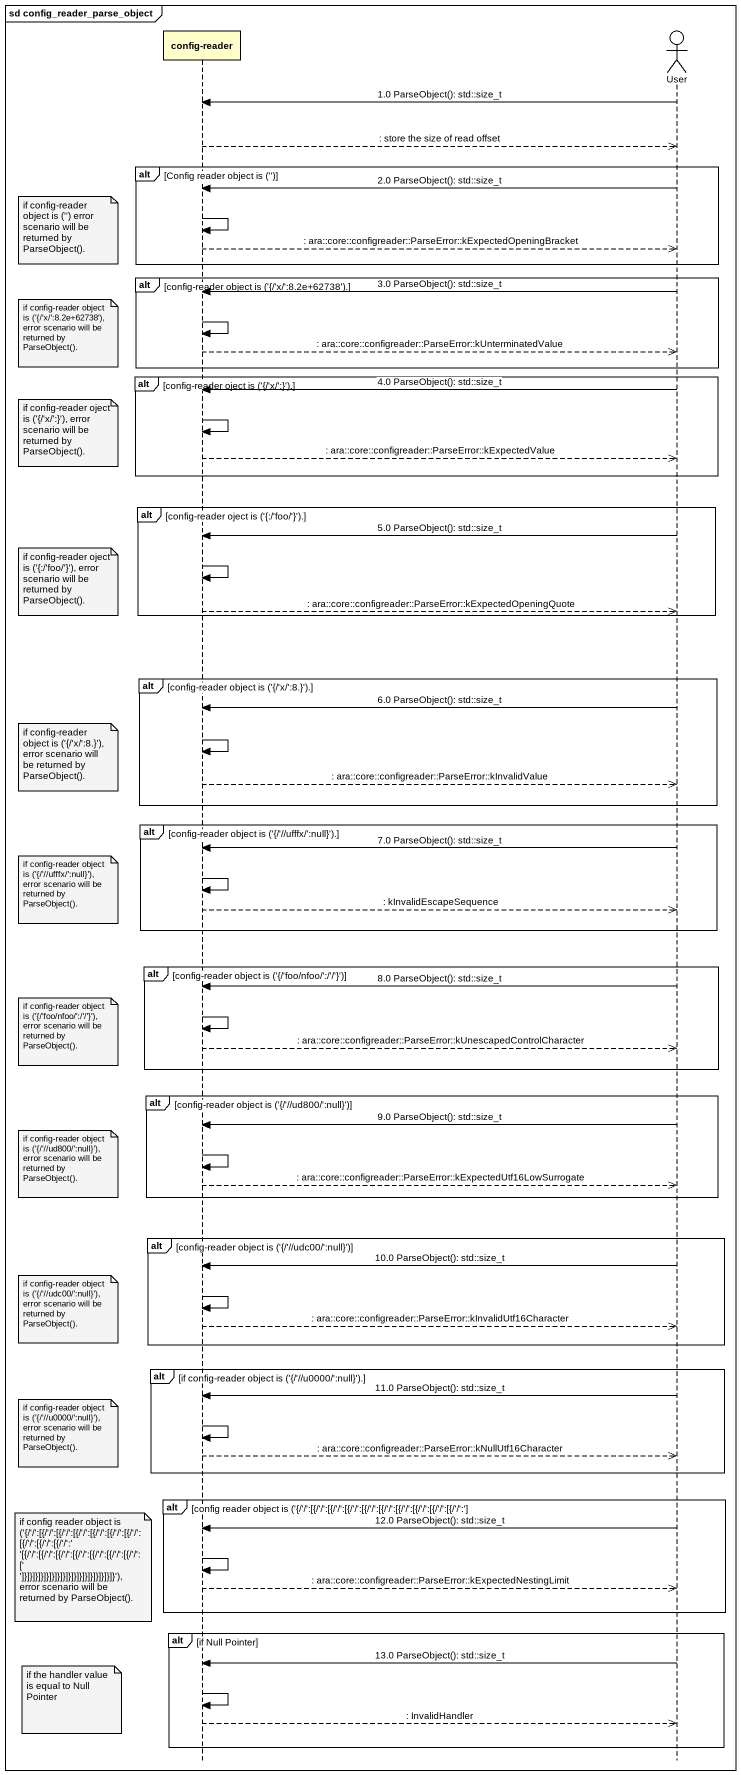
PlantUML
@startuml
mainframe sd config_reader_parse_object
hide footbox
participant "config-reader" as config_reader
actor User

User -> config_reader : 1.0 ParseObject(): std::size_t
config_reader -->> User : : store the size of read offset
alt Config reader object is ('')
  User -> config_reader : 2.0 ParseObject(): std::size_t
  config_reader -> config_reader
  note left of config_reader : if config-reader object is ('') error scenario will be returned by ParseObject().
  config_reader -->> User : : ara::core::configreader::ParseError::kExpectedOpeningBracket
end
alt config-reader object is ('{/'x/':8.2e+62738').
  User -> config_reader : 3.0 ParseObject(): std::size_t
  config_reader -> config_reader
  note left of config_reader : if config-reader object is ('{/'x/':8.2e+62738'), error scenario will be returned by ParseObject().
  config_reader -->> User : : ara::core::configreader::ParseError::kUnterminatedValue
end
alt config-reader oject is ('{/'x/':}').
  User -> config_reader : 4.0 ParseObject(): std::size_t
  config_reader -> config_reader
  note left of config_reader : if config-reader oject is ('{/'x/':}'), error scenario will be returned by ParseObject().
  config_reader -->> User : : ara::core::configreader::ParseError::kExpectedValue
end
alt config-reader oject is ('{:/'foo/'}').
  User -> config_reader : 5.0 ParseObject(): std::size_t
  config_reader -> config_reader
  note left of config_reader : if config-reader oject is ('{:/'foo/'}'), error scenario will be returned by ParseObject().
  config_reader -->> User : : ara::core::configreader::ParseError::kExpectedOpeningQuote
end
alt config-reader object is ('{/'x/':8.}').
  User -> config_reader : 6.0 ParseObject(): std::size_t
  config_reader -> config_reader
  note left of config_reader : if config-reader object is ('{/'x/':8.}'), error scenario will be returned by ParseObject().
  config_reader -->> User : : ara::core::configreader::ParseError::kInvalidValue
end
alt config-reader object is ('{/'//ufffx/':null}').
  User -> config_reader : 7.0 ParseObject(): std::size_t
  config_reader -> config_reader
  note left of config_reader : if config-reader object is ('{/'//ufffx/':null}'), error scenario will be returned by ParseObject().
  config_reader -->> User : : kInvalidEscapeSequence
end
alt config-reader object is ('{/'foo/nfoo/':/'/'}')
  User -> config_reader : 8.0 ParseObject(): std::size_t
  config_reader -> config_reader
  note left of config_reader : if config-reader object is ('{/'foo/nfoo/':/'/'}'), error scenario will be returned by ParseObject().
  config_reader -->> User : : ara::core::configreader::ParseError::kUnescapedControlCharacter
end
alt config-reader object is ('{/'//ud800/':null}')
  User -> config_reader : 9.0 ParseObject(): std::size_t
  config_reader -> config_reader
  note left of config_reader : if config-reader object is ('{/'//ud800/':null}'), error scenario will be returned by ParseObject().
  config_reader -->> User : : ara::core::configreader::ParseError::kExpectedUtf16LowSurrogate
end
alt config-reader object is ('{/'//udc00/':null}')
  User -> config_reader : 10.0 ParseObject(): std::size_t
  config_reader -> config_reader
  note left of config_reader : if config-reader object is ('{/'//udc00/':null}'), error scenario will be returned by ParseObject().
  config_reader -->> User : : ara::core::configreader::ParseError::kInvalidUtf16Character
end
alt if config-reader object is ('{/'//u0000/':null}').
  User -> config_reader : 11.0 ParseObject(): std::size_t
  config_reader -> config_reader
  note left of config_reader : if config-reader object is ('{/'//u0000/':null}'), error scenario will be returned by ParseObject().
  config_reader -->> User : : ara::core::configreader::ParseError::kNullUtf16Character
end
alt config reader object is ('{/'/':[{/'/':[{/'/':[{/'/':[{/'/':[{/'/':[{/'/':[{/'/':[{/'/':[{/'/':'
  User -> config_reader : 12.0 ParseObject(): std::size_t
  config_reader -> config_reader
  note left of config_reader
    if config reader object is ('{/'/':[{/'/':[{/'/':[{/'/':[{/'/':[{/'/':[{/'/':[{/'/':[{/'/':[{/'/':'
    ~'[{/'/':[{/'/':[{/'/':[{/'/':[{/'/':[{/'/':[{/'/':['
    ~']}]}]}]}]}]}]}]}]}]}]}]}]}]}]}]}]}'), error scenario will be returned by ParseObject().
  end note
  config_reader -->> User : : ara::core::configreader::ParseError::kExpectedNestingLimit
end
alt if Null Pointer
  User -> config_reader : 13.0 ParseObject(): std::size_t
  config_reader -> config_reader
  note left of config_reader : if the handler value is equal to Null Pointer
  config_reader -->> User : : InvalidHandler
end
@enduml
